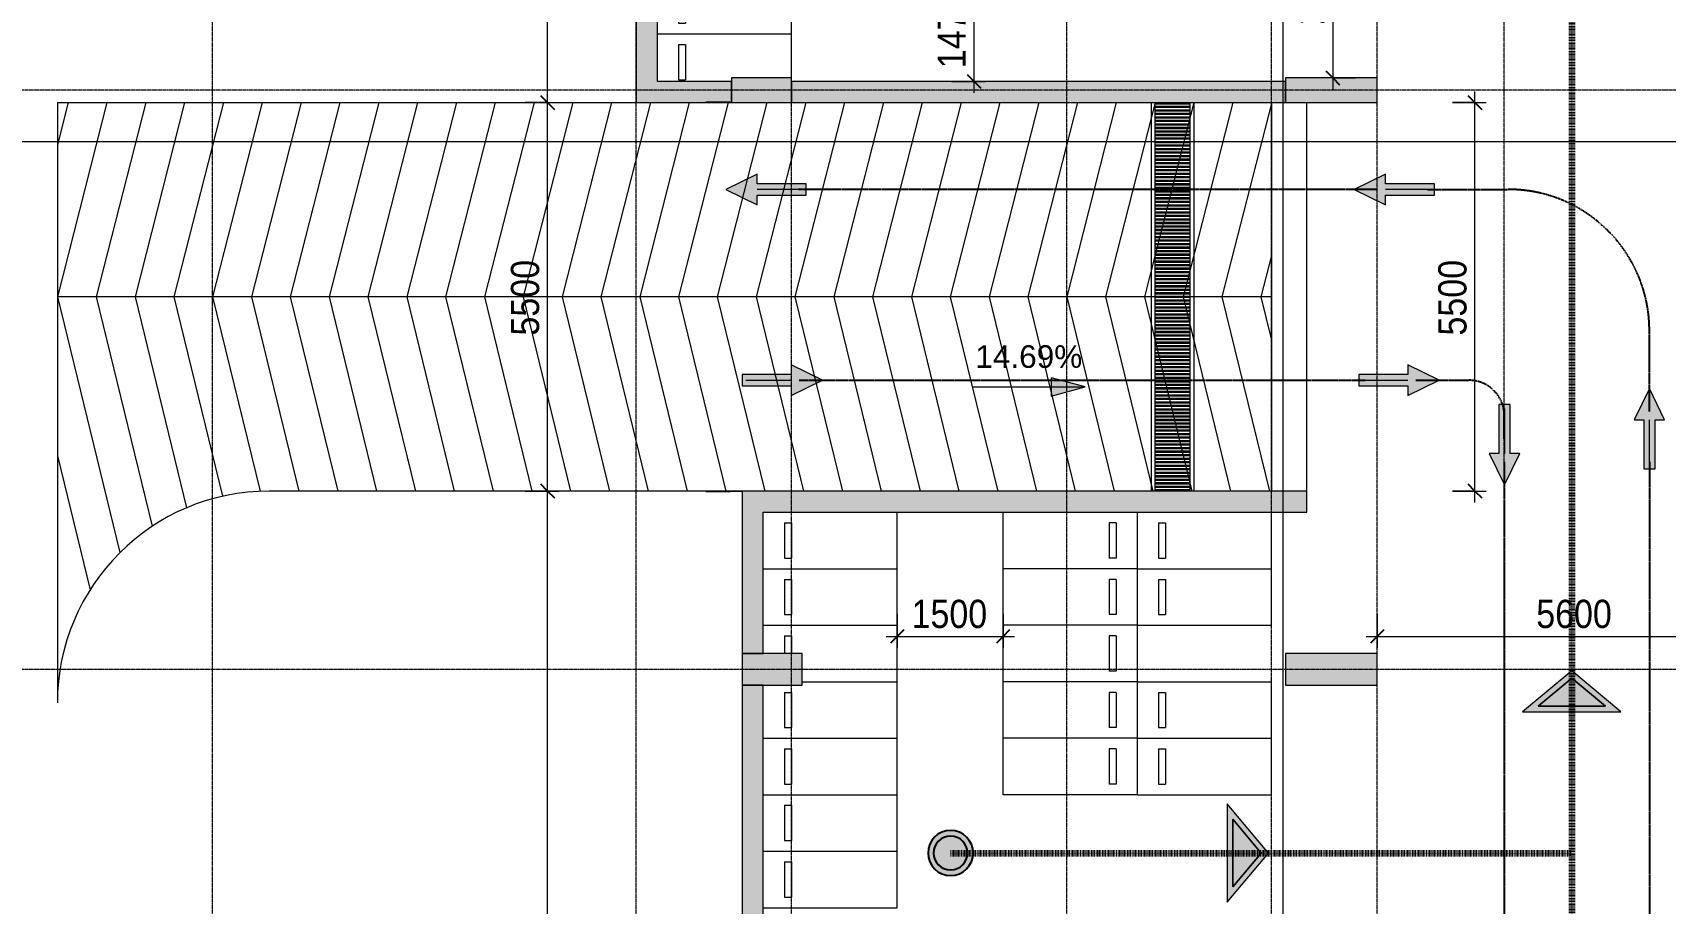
# Model space of a CAD drawing. Header units: millimetres. Extents: x 25998 to 252958, y -15958 to 83425.
# Drawn here: x 97403 to 120534, y 58424 to 70753 of the extents above; entities that cross this region are included whole.
import ezdxf

# ---------------------------------------------------------------- set-up
doc = ezdxf.new("R2010")
doc.units = ezdxf.units.MM
for name, pattern in [('1 NÉT CALL OUT', [6, 3, -3]), ('Dash 1_16_', [3.175, 1.5875, -1.5875]), ('Dash Dot 3_16_', [7.9375, 4.7625, -1.5875, 0, -1.5875]), ('Grid Line', [22.225, 12.7, -3.175, 3.175, -3.175])]:
    doc.linetypes.add(name, pattern=pattern)
for name, color, linetype, lineweight in [('0-1', 7, 'Continuous', 5), ('A-ANNO-DIMS', 211, 'Continuous', 9), ('A-ANNO-DIMS-160', 211, 'Continuous', 9), ('A-ANNO-NOTE', 131, 'Continuous', 9), ('A-ANNO-NOTE-1', 131, 'Continuous', 25), ('A-DETL-1', 90, 'Dash 1_16_', 25), ('A-DETL-2', 90, '1 NÉT CALL OUT', 100), ('A-DETL-THIN', 151, 'Continuous', 9), ('A-FLOR', 192, 'Continuous', 9), ('A-FLOR-1', 7, 'Continuous', 9), ('A-FLOR-2', 192, 'Continuous', 25), ('A-WALL-PATT-1', 7, 'Continuous', 9), ('C-PRKG', 70, 'Continuous', 9), ('G-ANNO-DIMS', 111, 'Continuous', 9), ('G-ANNO-SYMB-1', 111, 'Dash Dot 3_16_', 18), ('L-SITE-WALL-1', 250, 'Continuous', 18), ('L-SITE-WALL-2', 7, 'Continuous', 9), ('M-EQPM', 50, 'Continuous', 9), ('S-COLS-1', 52, 'Continuous', 5), ('S-COLS-2', 250, 'Continuous', 18), ('S-COLS-3', 7, 'Continuous', 9), ('S-GRID-1', 1, 'Grid Line', 9)]:
    doc.layers.add(name, color=color, linetype=linetype, lineweight=lineweight)
doc.styles.add('Arial_6', font='arial_0.ttf', dxfattribs={"height": 320})
doc.styles.add('UTM Avo', font='UTM Avo.ttf', dxfattribs={"width": 0.9, "height": 400})
doc.dimstyles.new('1_Dim_chi_tiet_2_5', dxfattribs={"dimscale": 304.8, "dimtxt": 399.720379, "dimasz": 0.629921, "dimexe": 0.524934, "dimexo": 0.0625, "dimgap": 0.052493, "dimtad": 1, "dimdec": 0, "dimrnd": 5, "dimzin": 0, "dimdsep": 46, "dimtxsty": 'UTM Avo', "dimblk1": 'OBLIQUE', "dimblk2": 'OBLIQUE', "dimsah": 1, "dimcen": 0.09, "dimdle": 0.524934, "dimazin": 0, "dimtfac": 1, "dimtdec": 4, "dimtix": 1, "dimtmove": 0, "dimatfit": 3, "dimfxl": 1.049869, "dimfxlon": 1, "dimtvp": 1, "dimtolj": 1, "dimtzin": 0, "dimarcsym": 2})

# ---------------------------------------------------------------- blocks, each defined once
blk = doc.blocks.new('NCV_TKTC_KET CAU_rvt-1-TKCS_MB TẦNG HẦM')
at = {"layer": 'A-WALL-PATT-1'}
for points in [[(106088, 70062), (106253, 70062), (106253, 73037), (105953, 73037), (105953, 70062)], [(105953, 69762), (107303, 69762), (107303, 70062), (105953, 70062), (105953, 69762)], [(113252, 69762), (115153, 69762), (115153, 70062), (108153, 70062), (108153, 69762), (112537, 69762)], [(107753, 61962), (107753, 64262), (107453, 64262), (107453, 61962), (107653, 61962)], [(112537, 63962), (115453, 63962), (115453, 64262), (107753, 64262), (107753, 63962)], [(107453, 53762), (107753, 53762), (107753, 61512), (107453, 61512), (107453, 55363)]]:
    blk.add_hatch(color=256, dxfattribs=at).paths.add_polyline_path(points)
at = {"layer": 'S-COLS-1'}
for points in [[(107303, 69762), (108153, 69762), (108153, 70112), (107303, 70112), (107303, 70062)], [(116453, 69762), (116453, 70112), (115153, 70112), (115153, 69762), (116053, 69762)], [(108303, 61512), (108303, 61962), (107453, 61962), (107453, 61512), (107753, 61512)], [(116453, 61512), (116453, 61962), (115153, 61962), (115153, 61512), (116253, 61512)]]:
    blk.add_hatch(color=256, dxfattribs=at).paths.add_polyline_path(points)
at = {"layer": 'A-FLOR-1'}
blk.add_line((105952, 78236), (105952, 69762), dxfattribs=at)
at = {"layer": 'L-SITE-WALL-1'}
for p, q in [((105953, 73037), (105953, 70062)), ((106253, 70062), (106253, 73037)), ((105953, 70062), (105953, 69762)), ((107303, 70062), (106253, 70062)), ((111553, 70062), (108153, 70062)), ((115153, 70062), (112153, 70062)), ((105953, 69762), (107303, 69762)), ((108153, 69762), (115153, 69762)), ((107753, 64262), (107453, 64262)), ((107453, 64262), (107453, 61962)), ((115453, 64262), (107753, 64262)), ((115453, 63962), (115453, 64262)), ((107753, 63962), (115453, 63962)), ((107753, 61962), (107753, 63962)), ((107453, 61512), (107453, 53762)), ((107753, 53762), (107753, 61512))]:
    blk.add_line(p, q, dxfattribs=at)
at = {"layer": 'L-SITE-WALL-2'}
for p, q in [((107303, 69762), (107303, 70062)), ((108153, 70062), (108153, 69762)), ((112153, 70062), (111553, 70062)), ((115153, 69762), (115153, 70062)), ((107453, 61962), (107753, 61962)), ((107753, 61512), (107453, 61512))]:
    blk.add_line(p, q, dxfattribs=at)
at = {"layer": 'S-COLS-2'}
for p, q in [((108153, 70112), (107303, 70112)), ((107303, 70112), (107303, 70062)), ((108153, 70062), (108153, 70112)), ((116453, 70112), (115153, 70112)), ((115153, 70112), (115153, 70062)), ((116453, 69762), (116453, 70112)), ((107303, 69762), (108153, 69762)), ((115153, 69762), (116453, 69762)), ((107453, 61962), (107453, 61512)), ((108303, 61962), (107753, 61962)), ((108303, 61512), (108303, 61962)), ((116453, 61962), (115153, 61962)), ((115153, 61962), (115153, 61512)), ((116453, 61512), (116453, 61962)), ((107753, 61512), (108303, 61512)), ((115153, 61512), (116453, 61512))]:
    blk.add_line(p, q, dxfattribs=at)
at = {"layer": 'S-COLS-3'}
for p, q in [((107303, 70062), (107303, 69762)), ((108153, 69762), (108153, 70062)), ((115153, 70062), (115153, 69762)), ((107753, 61962), (107453, 61962)), ((107453, 61512), (107753, 61512))]:
    blk.add_line(p, q, dxfattribs=at)
blk = doc.blocks.new('XE MAY2 - xe may 2-614215-TKCS_MB TẦNG HẦM')
at = {"layer": 'C-PRKG'}
for p, q in [((-1900, 0), (-1900, -800)), ((0, 0), (-1900, 0)), ((-300, -150), (-400, -150)), ((-400, -650), (-400, -150)), ((-300, -650), (-300, -150)), ((-300, -650), (-400, -650)), ((0, -800), (-1900, -800))]:
    blk.add_line(p, q, dxfattribs=at)
blk = doc.blocks.new('XE MAY2 - xe may 2-V49-TKCS_MB TẦNG HẦM')
at = {"layer": 'C-PRKG'}
for p, q in [((-1900, 0), (-1900, -800)), ((0, 0), (-1900, 0)), ((-300, -150), (-400, -150)), ((-400, -650), (-400, -150)), ((-300, -650), (-300, -150)), ((-300, -650), (-400, -650)), ((-550, -800), (-1900, -800))]:
    blk.add_line(p, q, dxfattribs=at)
blk = doc.blocks.new('XE MAY2 - xe may 2-V54-TKCS_MB TẦNG HẦM')
at = {"layer": 'C-PRKG'}
for p, q in [((-1900, 0), (-1900, -800)), ((0, 0), (-1900, 0)), ((-300, -150), (-400, -150)), ((-400, -650), (-400, -150)), ((-300, -650), (-300, -150)), ((-300, -650), (-400, -650))]:
    blk.add_line(p, q, dxfattribs=at)
blk = doc.blocks.new('XE MAY2 - xe may 2-V67-TKCS_MB TẦNG HẦM')
at = {"layer": 'C-PRKG'}
for p, q in [((-1900, -176), (-1900, -800)), ((-300, -150), (-400, -150)), ((-400, -650), (-400, -150)), ((-300, -650), (-300, -150)), ((-300, -650), (-400, -650)), ((0, -800), (-1900, -800))]:
    blk.add_line(p, q, dxfattribs=at)
blk = doc.blocks.new('XE MAY2 - xe may 2-V69-TKCS_MB TẦNG HẦM')
at = {"layer": 'C-PRKG'}
for p, q in [((0, -800), (0, 0)), ((-1900, 0), (-1900, -800)), ((0, 0), (-1900, 0)), ((-300, -150), (-400, -150)), ((-400, -650), (-400, -150)), ((-300, -650), (-300, -150)), ((-300, -650), (-400, -650))]:
    blk.add_line(p, q, dxfattribs=at)
blk = doc.blocks.new('XE MAY2 - xe may 2-V26-TKCS_MB TẦNG HẦM')
at = {"layer": 'C-PRKG'}
for p, q in [((0, -800), (0, 0)), ((-1900, 0), (-1900, -800)), ((0, 0), (-1900, 0)), ((-300, -150), (-400, -150)), ((-400, -650), (-400, -150)), ((-300, -650), (-300, -150)), ((-300, -650), (-400, -650)), ((0, -800), (-1900, -800))]:
    blk.add_line(p, q, dxfattribs=at)
blk = doc.blocks.new('XE MAY2 - xe may 2-V70-TKCS_MB TẦNG HẦM')
at = {"layer": 'C-PRKG'}
for p, q in [((-1900, 0), (-1900, 800)), ((0, 800), (0, 0)), ((-300, 650), (-400, 650)), ((-400, 650), (-400, 150)), ((-300, 650), (-300, 150)), ((0, 0), (-1900, 0)), ((-300, 150), (-400, 150))]:
    blk.add_line(p, q, dxfattribs=at)
blk = doc.blocks.new('XE MAY2 - xe may 2-V21-TKCS_MB TẦNG HẦM')
at = {"layer": 'C-PRKG'}
for p, q in [((0, 800), (-1900, 800)), ((-1900, 0), (-1900, 800)), ((0, 800), (0, 0)), ((-300, 650), (-400, 650)), ((-400, 650), (-400, 150)), ((-300, 650), (-300, 150)), ((0, 0), (-1900, 0)), ((-300, 150), (-400, 150))]:
    blk.add_line(p, q, dxfattribs=at)
blk = doc.blocks.new('XE MAY2 - xe may 2-V71-TKCS_MB TẦNG HẦM')
at = {"layer": 'C-PRKG'}
for p, q in [((-1900, 0), (-1900, -800)), ((-550, 0), (-1900, 0)), ((-400, -650), (-400, -400)), ((-300, -650), (-300, -400)), ((-300, -650), (-400, -650)), ((0, -800), (-1900, -800))]:
    blk.add_line(p, q, dxfattribs=at)
blk = doc.blocks.new('THOAT NUOC 600 - w600-3954655-TKCS_MB TẦNG HẦM')
at = {"layer": 'M-EQPM'}
for p, q in [((-2730, 250), (-2750, 250)), ((2750, 250), (-2750, 250)), ((-2730, 250), (-2730, -250)), ((-2700, -250), (-2700, 250)), ((-2680, 250), (-2700, 250)), ((-2680, 250), (-2680, -250)), ((-2650, -250), (-2650, 250)), ((-2630, 250), (-2650, 250)), ((-2630, 250), (-2630, -250)), ((-2601, -250), (-2601, 250)), ((-2581, 250), (-2601, 250)), ((-2581, 250), (-2581, -250)), ((-2551, -250), (-2551, 250)), ((-2531, 250), (-2551, 250)), ((-2531, 250), (-2531, -250)), ((-2501, -250), (-2501, 250)), ((-2481, 250), (-2501, 250)), ((-2481, 250), (-2481, -250)), ((-2451, -250), (-2451, 250)), ((-2431, 250), (-2451, 250)), ((-2431, 250), (-2431, -250)), ((-2401, -250), (-2401, 250)), ((-2381, 250), (-2401, 250)), ((-2381, 250), (-2381, -250)), ((-2351, -250), (-2351, 250)), ((-2331, 250), (-2351, 250)), ((-2331, 250), (-2331, -250)), ((-2302, -250), (-2302, 250)), ((-2282, 250), (-2302, 250)), ((-2282, 250), (-2282, -250)), ((-2252, -250), (-2252, 250)), ((-2232, 250), (-2252, 250)), ((-2232, 250), (-2232, -250)), ((-2202, -250), (-2202, 250)), ((-2182, 250), (-2202, 250)), ((-2182, 250), (-2182, -250)), ((-2152, -250), (-2152, 250)), ((-2132, 250), (-2152, 250)), ((-2132, 250), (-2132, -250)), ((-2102, -250), (-2102, 250)), ((-2082, 250), (-2102, 250)), ((-2082, 250), (-2082, -250)), ((-2053, -250), (-2053, 250)), ((-2033, 250), (-2053, 250)), ((-2033, 250), (-2033, -250)), ((-2003, -250), (-2003, 250)), ((-1983, 250), (-2003, 250)), ((-1983, 250), (-1983, -250)), ((-1953, -250), (-1953, 250)), ((-1933, 250), (-1953, 250)), ((-1933, 250), (-1933, -250)), ((-1903, -250), (-1903, 250)), ((-1883, 250), (-1903, 250)), ((-1883, 250), (-1883, -250)), ((-1853, -250), (-1853, 250)), ((-1833, 250), (-1853, 250)), ((-1833, 250), (-1833, -250)), ((-1803, -250), (-1803, 250)), ((-1783, 250), (-1803, 250)), ((-1783, 250), (-1783, -250)), ((-1754, -250), (-1754, 250)), ((-1734, 250), (-1754, 250)), ((-1734, 250), (-1734, -250)), ((-1704, -250), (-1704, 250)), ((-1684, 250), (-1704, 250)), ((-1684, 250), (-1684, -250)), ((-1654, -250), (-1654, 250)), ((-1634, 250), (-1654, 250)), ((-1634, 250), (-1634, -250)), ((-1604, -250), (-1604, 250)), ((-1584, 250), (-1604, 250)), ((-1584, 250), (-1584, -250)), ((-1554, -250), (-1554, 250)), ((-1534, 250), (-1554, 250)), ((-1534, 250), (-1534, -250)), ((-1505, -250), (-1505, 250)), ((-1485, 250), (-1505, 250)), ((-1485, 250), (-1485, -250)), ((-1455, -250), (-1455, 250)), ((-1435, 250), (-1455, 250)), ((-1435, 250), (-1435, -250)), ((-1405, -250), (-1405, 250)), ((-1385, 250), (-1405, 250)), ((-1385, 250), (-1385, -250)), ((-1355, -250), (-1355, 250)), ((-1335, 250), (-1355, 250)), ((-1335, 250), (-1335, -250)), ((-1305, -250), (-1305, 250)), ((-1285, 250), (-1305, 250)), ((-1285, 250), (-1285, -250)), ((-1255, -250), (-1255, 250)), ((-1235, 250), (-1255, 250)), ((-1235, 250), (-1235, -250)), ((-1206, -250), (-1206, 250)), ((-1186, 250), (-1206, 250)), ((-1186, 250), (-1186, -250)), ((-1156, -250), (-1156, 250)), ((-1136, 250), (-1156, 250)), ((-1136, 250), (-1136, -250)), ((-1106, -250), (-1106, 250)), ((-1086, 250), (-1106, 250)), ((-1086, 250), (-1086, -250)), ((-1056, -250), (-1056, 250)), ((-1036, 250), (-1056, 250)), ((-1036, 250), (-1036, -250)), ((-1006, -250), (-1006, 250)), ((-986, 250), (-1006, 250)), ((-986, 250), (-986, -250)), ((-957, -250), (-957, 250)), ((-937, 250), (-957, 250)), ((-937, 250), (-937, -250)), ((-907, -250), (-907, 250)), ((-887, 250), (-907, 250)), ((-887, 250), (-887, -250)), ((-857, -250), (-857, 250)), ((-837, 250), (-857, 250)), ((-837, 250), (-837, -250)), ((-807, -250), (-807, 250)), ((-787, 250), (-807, 250)), ((-787, 250), (-787, -250)), ((-757, -250), (-757, 250)), ((-737, 250), (-757, 250)), ((-737, 250), (-737, -250)), ((-707, -250), (-707, 250)), ((-687, 250), (-707, 250)), ((-687, 250), (-687, -250)), ((-658, -250), (-658, 250)), ((-638, 250), (-658, 250)), ((-638, 250), (-638, -250)), ((-608, -250), (-608, 250)), ((-588, 250), (-608, 250)), ((-588, 250), (-588, -250)), ((-558, -250), (-558, 250)), ((-538, 250), (-558, 250)), ((-538, 250), (-538, -250)), ((-508, -250), (-508, 250)), ((-488, 250), (-508, 250)), ((-488, 250), (-488, -250)), ((-458, -250), (-458, 250)), ((-438, 250), (-458, 250)), ((-438, 250), (-438, -250)), ((-409, -250), (-409, 250)), ((-389, 250), (-409, 250)), ((-389, 250), (-389, -250)), ((-359, -250), (-359, 250)), ((-339, 250), (-359, 250)), ((-339, 250), (-339, -250)), ((-309, -250), (-309, 250)), ((-289, 250), (-309, 250)), ((-289, 250), (-289, -250)), ((-259, -250), (-259, 250)), ((-239, 250), (-259, 250)), ((-239, 250), (-239, -250)), ((-209, -250), (-209, 250)), ((-189, 250), (-209, 250)), ((-189, 250), (-189, -250)), ((-159, -250), (-159, 250)), ((-139, 250), (-159, 250)), ((-139, 250), (-139, -250)), ((-110, -250), (-110, 250)), ((-90, 250), (-110, 250)), ((-90, 250), (-90, -250)), ((-60, -250), (-60, 250)), ((-40, 250), (-60, 250)), ((-40, 250), (-40, -250)), ((-10, -250), (-10, 250)), ((10, 250), (-10, 250)), ((10, 250), (10, -250)), ((40, -250), (40, 250)), ((60, 250), (40, 250)), ((60, 250), (60, -250)), ((90, -250), (90, 250)), ((110, 250), (90, 250)), ((110, 250), (110, -250)), ((139, -250), (139, 250)), ((159, 250), (139, 250)), ((159, 250), (159, -250)), ((189, -250), (189, 250)), ((209, 250), (189, 250)), ((209, 250), (209, -250)), ((239, -250), (239, 250)), ((259, 250), (239, 250)), ((259, 250), (259, -250)), ((289, -250), (289, 250)), ((309, 250), (289, 250)), ((309, 250), (309, -250)), ((339, -250), (339, 250)), ((359, 250), (339, 250)), ((359, 250), (359, -250)), ((389, -250), (389, 250)), ((409, 250), (389, 250)), ((409, 250), (409, -250)), ((438, -250), (438, 250)), ((458, 250), (438, 250)), ((458, 250), (458, -250)), ((488, -250), (488, 250)), ((508, 250), (488, 250)), ((508, 250), (508, -250)), ((538, -250), (538, 250)), ((558, 250), (538, 250)), ((558, 250), (558, -250)), ((588, -250), (588, 250)), ((608, 250), (588, 250)), ((608, 250), (608, -250)), ((638, -250), (638, 250)), ((658, 250), (638, 250)), ((658, 250), (658, -250)), ((687, -250), (687, 250)), ((707, 250), (687, 250)), ((707, 250), (707, -250)), ((737, -250), (737, 250)), ((757, 250), (737, 250)), ((757, 250), (757, -250)), ((787, -250), (787, 250)), ((807, 250), (787, 250)), ((807, 250), (807, -250)), ((837, -250), (837, 250)), ((857, 250), (837, 250)), ((857, 250), (857, -250)), ((887, -250), (887, 250)), ((907, 250), (887, 250)), ((907, 250), (907, -250)), ((937, -250), (937, 250)), ((957, 250), (937, 250)), ((957, 250), (957, -250)), ((986, -250), (986, 250)), ((1006, 250), (986, 250)), ((1006, 250), (1006, -250)), ((1036, -250), (1036, 250)), ((1056, 250), (1036, 250)), ((1056, 250), (1056, -250)), ((1086, -250), (1086, 250)), ((1106, 250), (1086, 250)), ((1106, 250), (1106, -250)), ((1136, -250), (1136, 250)), ((1156, 250), (1136, 250)), ((1156, 250), (1156, -250)), ((1186, -250), (1186, 250)), ((1206, 250), (1186, 250)), ((1206, 250), (1206, -250)), ((1235, -250), (1235, 250)), ((1255, 250), (1235, 250)), ((1255, 250), (1255, -250)), ((1285, -250), (1285, 250)), ((1305, 250), (1285, 250)), ((1305, 250), (1305, -250)), ((1335, -250), (1335, 250)), ((1355, 250), (1335, 250)), ((1355, 250), (1355, -250)), ((1385, -250), (1385, 250)), ((1405, 250), (1385, 250)), ((1405, 250), (1405, -250)), ((1435, -250), (1435, 250)), ((1455, 250), (1435, 250)), ((1455, 250), (1455, -250)), ((1485, -250), (1485, 250)), ((1505, 250), (1485, 250)), ((1505, 250), (1505, -250)), ((1534, -250), (1534, 250)), ((1554, 250), (1534, 250)), ((1554, 250), (1554, -250)), ((1584, -250), (1584, 250)), ((1604, 250), (1584, 250)), ((1604, 250), (1604, -250)), ((1634, -250), (1634, 250)), ((1654, 250), (1634, 250)), ((1654, 250), (1654, -250)), ((1684, -250), (1684, 250)), ((1704, 250), (1684, 250)), ((1704, 250), (1704, -250)), ((1734, -250), (1734, 250)), ((1754, 250), (1734, 250)), ((1754, 250), (1754, -250)), ((1783, -250), (1783, 250)), ((1803, 250), (1783, 250)), ((1803, 250), (1803, -250)), ((1833, -250), (1833, 250)), ((1853, 250), (1833, 250)), ((1853, 250), (1853, -250)), ((1883, -250), (1883, 250)), ((1903, 250), (1883, 250)), ((1903, 250), (1903, -250)), ((1933, -250), (1933, 250)), ((1953, 250), (1933, 250)), ((1953, 250), (1953, -250)), ((1983, -250), (1983, 250)), ((2003, 250), (1983, 250)), ((2003, 250), (2003, -250)), ((2033, -250), (2033, 250)), ((2053, 250), (2033, 250)), ((2053, 250), (2053, -250)), ((2082, -250), (2082, 250)), ((2102, 250), (2082, 250)), ((2102, 250), (2102, -250)), ((2132, -250), (2132, 250)), ((2152, 250), (2132, 250)), ((2152, 250), (2152, -250)), ((2182, -250), (2182, 250)), ((2202, 250), (2182, 250)), ((2202, 250), (2202, -250)), ((2232, -250), (2232, 250)), ((2252, 250), (2232, 250)), ((2252, 250), (2252, -250)), ((2282, -250), (2282, 250)), ((2302, 250), (2282, 250)), ((2302, 250), (2302, -250)), ((2331, -250), (2331, 250)), ((2351, 250), (2331, 250)), ((2351, 250), (2351, -250)), ((2381, -250), (2381, 250)), ((2401, 250), (2381, 250)), ((2401, 250), (2401, -250)), ((2431, -250), (2431, 250)), ((2451, 250), (2431, 250)), ((2451, 250), (2451, -250)), ((2481, -250), (2481, 250)), ((2501, 250), (2481, 250)), ((2501, 250), (2501, -250)), ((2531, -250), (2531, 250)), ((2551, 250), (2531, 250)), ((2551, 250), (2551, -250)), ((2581, -250), (2581, 250)), ((2601, 250), (2581, 250)), ((2601, 250), (2601, -250)), ((2630, -250), (2630, 250)), ((2650, 250), (2630, 250)), ((2650, 250), (2650, -250)), ((2680, -250), (2680, 250)), ((2700, 250), (2680, 250)), ((2700, 250), (2700, -250)), ((2730, -250), (2730, 250)), ((2750, 250), (2730, 250)), ((-2750, -250), (-2730, -250)), ((-2750, -250), (2750, -250)), ((2750, -300), (-2750, -300)), ((-2700, -250), (-2680, -250)), ((-2650, -250), (-2630, -250)), ((-2601, -250), (-2581, -250)), ((-2551, -250), (-2531, -250)), ((-2501, -250), (-2481, -250)), ((-2451, -250), (-2431, -250)), ((-2401, -250), (-2381, -250)), ((-2351, -250), (-2331, -250)), ((-2302, -250), (-2282, -250)), ((-2252, -250), (-2232, -250)), ((-2202, -250), (-2182, -250)), ((-2152, -250), (-2132, -250)), ((-2102, -250), (-2082, -250)), ((-2053, -250), (-2033, -250)), ((-2003, -250), (-1983, -250)), ((-1953, -250), (-1933, -250)), ((-1903, -250), (-1883, -250)), ((-1853, -250), (-1833, -250)), ((-1803, -250), (-1783, -250)), ((-1754, -250), (-1734, -250)), ((-1704, -250), (-1684, -250)), ((-1654, -250), (-1634, -250)), ((-1604, -250), (-1584, -250)), ((-1554, -250), (-1534, -250)), ((-1505, -250), (-1485, -250)), ((-1455, -250), (-1435, -250)), ((-1405, -250), (-1385, -250)), ((-1355, -250), (-1335, -250)), ((-1305, -250), (-1285, -250)), ((-1255, -250), (-1235, -250)), ((-1206, -250), (-1186, -250)), ((-1156, -250), (-1136, -250)), ((-1106, -250), (-1086, -250)), ((-1056, -250), (-1036, -250)), ((-1006, -250), (-986, -250)), ((-957, -250), (-937, -250)), ((-907, -250), (-887, -250)), ((-857, -250), (-837, -250)), ((-807, -250), (-787, -250)), ((-757, -250), (-737, -250)), ((-707, -250), (-687, -250)), ((-658, -250), (-638, -250)), ((-608, -250), (-588, -250)), ((-558, -250), (-538, -250)), ((-508, -250), (-488, -250)), ((-458, -250), (-438, -250)), ((-409, -250), (-389, -250)), ((-359, -250), (-339, -250)), ((-309, -250), (-289, -250)), ((-259, -250), (-239, -250)), ((-209, -250), (-189, -250)), ((-159, -250), (-139, -250)), ((-110, -250), (-90, -250)), ((-60, -250), (-40, -250)), ((-10, -250), (10, -250)), ((40, -250), (60, -250)), ((90, -250), (110, -250)), ((139, -250), (159, -250)), ((189, -250), (209, -250)), ((239, -250), (259, -250)), ((289, -250), (309, -250)), ((339, -250), (359, -250)), ((389, -250), (409, -250)), ((438, -250), (458, -250)), ((488, -250), (508, -250)), ((538, -250), (558, -250)), ((588, -250), (608, -250)), ((638, -250), (658, -250)), ((687, -250), (707, -250)), ((737, -250), (757, -250)), ((787, -250), (807, -250)), ((837, -250), (857, -250)), ((887, -250), (907, -250)), ((937, -250), (957, -250)), ((986, -250), (1006, -250)), ((1036, -250), (1056, -250)), ((1086, -250), (1106, -250)), ((1136, -250), (1156, -250)), ((1186, -250), (1206, -250)), ((1235, -250), (1255, -250)), ((1285, -250), (1305, -250)), ((1335, -250), (1355, -250)), ((1385, -250), (1405, -250)), ((1435, -250), (1455, -250)), ((1485, -250), (1505, -250)), ((1534, -250), (1554, -250)), ((1584, -250), (1604, -250)), ((1634, -250), (1654, -250)), ((1684, -250), (1704, -250)), ((1734, -250), (1754, -250)), ((1783, -250), (1803, -250)), ((1833, -250), (1853, -250)), ((1883, -250), (1903, -250)), ((1933, -250), (1953, -250)), ((1983, -250), (2003, -250)), ((2033, -250), (2053, -250)), ((2082, -250), (2102, -250)), ((2132, -250), (2152, -250)), ((2182, -250), (2202, -250)), ((2232, -250), (2252, -250)), ((2282, -250), (2302, -250)), ((2331, -250), (2351, -250)), ((2381, -250), (2401, -250)), ((2431, -250), (2451, -250)), ((2481, -250), (2501, -250)), ((2531, -250), (2551, -250)), ((2581, -250), (2601, -250)), ((2630, -250), (2650, -250)), ((2680, -250), (2700, -250)), ((2730, -250), (2750, -250))]:
    blk.add_line(p, q, dxfattribs=at)
blk = doc.blocks.new('MUI TEN - Moc lat gach-622134-TKCS_MB TẦNG HẦM')
at = {"layer": 'A-ANNO-NOTE'}
blk.add_hatch(color=256, dxfattribs=at).paths.add_polyline_path([(-0.51, 2.7), (-1.37, 2.7), (-0.01, 5.48), (1.34, 2.7), (0.49, 2.7), (0.49, -1.63), (-0.51, -1.63)])
for p, q in [((-0.01, 5.48), (-1.37, 2.7)), ((1.34, 2.7), (-0.01, 5.48)), ((-1.37, 2.7), (-0.51, 2.7)), ((-0.51, 2.7), (-0.51, -1.63)), ((-0.01, -1.3), (-0.01, 2.7)), ((0.49, -1.63), (0.49, 2.7)), ((0.49, 2.7), (1.34, 2.7)), ((-0.51, -1.63), (0.49, -1.63))]:
    blk.add_line(p, q, dxfattribs=at)
blk = doc.blocks.new('DIMBLOCK14-TKCS_MB TẦNG HẦM')
at = {"layer": 'A-ANNO-DIMS-160'}
for p, q in [((116453, 62524), (116453, 62044)), ((116453, 62204), (116453, 62524)), ((122053, 62524), (122053, 62044)), ((122053, 62204), (122053, 62524)), ((116293, 62204), (122213, 62204))]:
    blk.add_line(p, q, dxfattribs=at)
at = {"layer": 'A-ANNO-DIMS-160', "lineweight": 25}
for p, q in [((116453, 62204), (116549, 62300)), ((122053, 62204), (122149, 62300)), ((116453, 62204), (116357, 62108)), ((122053, 62204), (121957, 62108))]:
    blk.add_line(p, q, dxfattribs=at)
at = {"layer": 'A-ANNO-DIMS-160', "color": 0, "insert": (118705, 62723), "char_height": 400, "width": 1314.64, "attachment_point": 1, "line_spacing_factor": 1.110334, "style": 'UTM Avo'}
blk.add_mtext('5600', dxfattribs=at)
blk = doc.blocks.new('_Oblique')
at = {"color": 0, "linetype": 'ByBlock', "lineweight": -2}
blk.add_line((-0.5, -0.5), (0.5, 0.5), dxfattribs=at)
blk = doc.blocks.new('DIMBLOCK15-TKCS_MB TẦNG HẦM')
at = {"layer": 'A-ANNO-DIMS-160', "lineweight": 25}
for p, q in [((117837, 69762), (117741, 69858)), ((117837, 69762), (117933, 69666)), ((117837, 64262), (117741, 64358)), ((117837, 64262), (117933, 64166))]:
    blk.add_line(p, q, dxfattribs=at)
at = {"layer": 'A-ANNO-DIMS-160'}
for p, q in [((117837, 64102), (117837, 69922)), ((117517, 69762), (117997, 69762)), ((117837, 69762), (117517, 69762)), ((117517, 64262), (117997, 64262)), ((117837, 64262), (117517, 64262))]:
    blk.add_line(p, q, dxfattribs=at)
at = {"layer": 'A-ANNO-DIMS-160', "color": 0, "insert": (117317, 66464), "char_height": 400, "width": 1314.64, "attachment_point": 1, "rotation": 90, "line_spacing_factor": 1.110334, "style": 'UTM Avo'}
blk.add_mtext('5500', dxfattribs=at)
blk = doc.blocks.new('DIMBLOCK82-TKCS_MB TẦNG HẦM')
at = {"layer": 'A-ANNO-DIMS-160', "lineweight": 25}
for p, q in [((104698, 64262), (104602, 64358)), ((104698, 64262), (104794, 64166)), ((104698, 44537), (104602, 44633)), ((104698, 44537), (104794, 44441))]:
    blk.add_line(p, q, dxfattribs=at)
at = {"layer": 'A-ANNO-DIMS-160'}
for p, q in [((104378, 64262), (104858, 64262)), ((104698, 64262), (104378, 64262)), ((104698, 44377), (104698, 64262)), ((104378, 44537), (104858, 44537)), ((104698, 44537), (104378, 44537))]:
    blk.add_line(p, q, dxfattribs=at)
at = {"layer": 'A-ANNO-DIMS-160', "color": 0, "insert": (104178, 53715), "char_height": 400, "width": 1643.29, "attachment_point": 1, "rotation": 90, "line_spacing_factor": 1.110334, "style": 'UTM Avo'}
blk.add_mtext('19725', dxfattribs=at)
blk = doc.blocks.new('DIMBLOCK83-TKCS_MB TẦNG HẦM')
at = {"layer": 'A-ANNO-DIMS-160', "lineweight": 25}
for p, q in [((104698, 69762), (104602, 69858)), ((104698, 69762), (104794, 69666)), ((104698, 64262), (104602, 64358)), ((104698, 64262), (104794, 64166))]:
    blk.add_line(p, q, dxfattribs=at)
at = {"layer": 'A-ANNO-DIMS-160'}
for p, q in [((104378, 69762), (104858, 69762)), ((104698, 69762), (104378, 69762)), ((104698, 64262), (104698, 69762)), ((104378, 64262), (104858, 64262)), ((104698, 64262), (104378, 64262))]:
    blk.add_line(p, q, dxfattribs=at)
at = {"layer": 'A-ANNO-DIMS-160', "color": 0, "insert": (104178, 66464), "char_height": 400, "width": 1314.64, "attachment_point": 1, "rotation": 90, "line_spacing_factor": 1.110334, "style": 'UTM Avo'}
blk.add_mtext('5500', dxfattribs=at)
blk = doc.blocks.new('DIMBLOCK84-TKCS_MB TẦNG HẦM')
at = {"layer": 'A-ANNO-DIMS-160'}
for p, q in [((104378, 78237), (104858, 78237)), ((104698, 78237), (104378, 78237)), ((104698, 69762), (104698, 78397)), ((104378, 69762), (104858, 69762)), ((104698, 69762), (104378, 69762))]:
    blk.add_line(p, q, dxfattribs=at)
at = {"layer": 'A-ANNO-DIMS-160', "lineweight": 25}
for p, q in [((104698, 78237), (104602, 78333)), ((104698, 78237), (104794, 78141)), ((104698, 69762), (104602, 69858)), ((104698, 69762), (104794, 69666))]:
    blk.add_line(p, q, dxfattribs=at)
at = {"layer": 'A-ANNO-DIMS-160', "color": 0, "insert": (104178, 73452), "char_height": 400, "width": 1314.64, "attachment_point": 1, "rotation": 90, "line_spacing_factor": 1.110334, "style": 'UTM Avo'}
blk.add_mtext('8475', dxfattribs=at)
blk = doc.blocks.new('DIMBLOCK85-TKCS_MB TẦNG HẦM')
at = {"layer": 'A-ANNO-DIMS-160'}
for p, q in [((115823, 72877), (115823, 69952)), ((116143, 72717), (115663, 72717)), ((115823, 72717), (116143, 72717)), ((116143, 70112), (115663, 70112)), ((115823, 70112), (116143, 70112))]:
    blk.add_line(p, q, dxfattribs=at)
at = {"layer": 'A-ANNO-DIMS-160', "lineweight": 25}
for p, q in [((115823, 72717), (115727, 72813)), ((115823, 72717), (115919, 72621)), ((115823, 70112), (115727, 70208)), ((115823, 70112), (115919, 70016))]:
    blk.add_line(p, q, dxfattribs=at)
at = {"layer": 'A-ANNO-DIMS-160', "color": 0, "insert": (115303, 70867), "char_height": 400, "width": 1314.64, "attachment_point": 1, "rotation": 90, "line_spacing_factor": 1.110334, "style": 'UTM Avo'}
blk.add_mtext('2605', dxfattribs=at)
blk = doc.blocks.new('HDNDCT_MŨI TÊN THOÁT HIỂM - HDNDCT_MŨI TÊN THOÁT HIỂM-2437747-TKCS_MB TẦNG HẦM')
at = {"layer": 'A-ANNO-NOTE'}
h = blk.add_hatch(color=256, dxfattribs=at)
h.paths.add_polyline_path([(-3.15, 0), (0.5, 4.35), (0.5, -4.35)])
h.paths.add_polyline_path([(-2.5, 0), (0, -2.98), (0, 2.98)])
blk.add_hatch(color=256, dxfattribs=at).paths.add_polyline_path([(0, -2.98), (-2.5, 0), (0, 2.98)])
for p, q in [((0.5, 4.35), (-3.15, 0)), ((0.5, -4.35), (0.5, 4.35)), ((-2.5, 0), (0, 2.98)), ((0, 2.98), (-2.5, 0)), ((0, 2.98), (0, -2.98)), ((0, -2.98), (0, 2.98)), ((-3.15, 0), (0.5, -4.35)), ((0, -2.98), (-2.5, 0)), ((-2.5, 0), (0, -2.98))]:
    blk.add_line(p, q, dxfattribs=at)
blk = doc.blocks.new('HDNDCT_DIEM THOAT HIEM XA NHAT - HDNDCT_DIEM THOAT HIEM XA NHAT-2431632-TKCS_MB TẦNG HẦM')
at = {"layer": 'A-ANNO-NOTE'}
h = blk.add_hatch(color=256, dxfattribs=at)
edge = h.paths.add_edge_path()
edge.add_arc((0, 0), 2, 0, 180)
edge.add_arc((0, 0), 2, 180, 360)
edge = h.paths.add_edge_path()
edge.add_arc((0, 0), 1.5, 180, 360)
edge.add_arc((0, 0), 1.5, 360, 540)
h = blk.add_hatch(color=256, dxfattribs=at)
edge = h.paths.add_edge_path()
edge.add_arc((0, 0), 1.5, 0, 180)
edge.add_arc((0, 0), 1.5, 180, 360)
at = {"layer": 'A-ANNO-NOTE-1'}
for radius, start, end in [(2, 0, 180), (1.5, 0, 180), (1.5, 0, 180), (1.5, 180, 360), (2, 180, 360), (1.5, 180, 360)]:
    blk.add_arc((0, 0), radius, start, end, dxfattribs=at)
blk = doc.blocks.new('DIMBLOCK135-TKCS_MB TẦNG HẦM')
at = {"layer": 'A-ANNO-DIMS-160'}
for p, q in [((110422, 71536), (110902, 71536)), ((110742, 71536), (110422, 71536)), ((110742, 69902), (110742, 71696)), ((110422, 70062), (110902, 70062)), ((110742, 70062), (110422, 70062))]:
    blk.add_line(p, q, dxfattribs=at)
at = {"layer": 'A-ANNO-DIMS-160', "lineweight": 25}
for p, q in [((110742, 71536), (110646, 71632)), ((110742, 71536), (110838, 71440)), ((110742, 70062), (110646, 70158)), ((110742, 70062), (110838, 69966))]:
    blk.add_line(p, q, dxfattribs=at)
at = {"layer": 'A-ANNO-DIMS-160', "color": 0, "insert": (110223, 70251), "char_height": 400, "width": 1314.64, "attachment_point": 1, "rotation": 90, "line_spacing_factor": 1.110334, "style": 'UTM Avo'}
blk.add_mtext('1475', dxfattribs=at)
blk = doc.blocks.new('DIMBLOCK144-TKCS_MB TẦNG HẦM')
at = {"layer": 'A-ANNO-DIMS-160'}
for p, q in [((109653, 62524), (109653, 62044)), ((109653, 62204), (109653, 62524)), ((111153, 62524), (111153, 62044)), ((111153, 62204), (111153, 62524)), ((109493, 62204), (111313, 62204))]:
    blk.add_line(p, q, dxfattribs=at)
at = {"layer": 'A-ANNO-DIMS-160', "lineweight": 25}
for p, q in [((109653, 62204), (109749, 62300)), ((111153, 62204), (111249, 62300)), ((109653, 62204), (109557, 62108)), ((111153, 62204), (111057, 62108))]:
    blk.add_line(p, q, dxfattribs=at)
at = {"layer": 'A-ANNO-DIMS-160', "color": 0, "insert": (109855, 62723), "char_height": 400, "width": 1314.64, "attachment_point": 1, "line_spacing_factor": 1.110334, "style": 'UTM Avo'}
blk.add_mtext('1500', dxfattribs=at)

msp = doc.modelspace()

# ---------------------------------------------------------------- hatches: boundary and pattern name
at = {"layer": 'G-ANNO-DIMS'}
msp.add_hatch(color=256, dxfattribs=at).paths.add_polyline_path([(112313.2, 65736.3), (111833.2, 65864.9), (111833.2, 65607.7)])

# ---------------------------------------------------------------- linework, layer by layer
at = {"layer": 'A-DETL-1'}
for p, q in [((116452.6, 68532.3), (108252.6, 68532.3)), ((117163.4, 68533.4), (118308, 68533.4)), ((120308, 65387.7), (120308, 66533.4)), ((108263.5, 65832.3), (116283.5, 65832.3)), ((117000.6, 65831.1), (117752.6, 65831.1)), ((118252.6, 64987.7), (118252.6, 65331.1)), ((118252.6, 64676.8), (118252.6, 55387.7)), ((120309.1, 64676.8), (120309.1, 55385.4))]:
    msp.add_line(p, q, dxfattribs=at)
for centre, radius in [((118308, 66533.4), 2000), ((117752.6, 65331.1), 500)]:
    msp.add_arc(centre, radius, 0, 90, dxfattribs=at)
at = {"layer": 'A-DETL-2'}
for p, q in [((119207.6, 72716.9), (119207.6, 54661.9)), ((110407.6, 59136.9), (119207.6, 59136.9))]:
    msp.add_line(p, q, dxfattribs=at)
at = {"layer": 'A-DETL-THIN'}
for p, q in [((97752.6, 69761.9), (97752.6, 61261.9)), ((97752.6, 69761.9), (114952.6, 69761.9)), ((98455.5, 69761.9), (97752.6, 67011.9)), ((97905.5, 69761.9), (97752.6, 69163.7)), ((99005.5, 69761.9), (98302.6, 67011.9)), ((99555.5, 69761.9), (98852.6, 67011.9)), ((100105.5, 69761.9), (99402.6, 67011.9)), ((100655.9, 69763.5), (99952.6, 67011.9)), ((101205.5, 69761.9), (100502.6, 67011.9)), ((101755.5, 69761.9), (101052.6, 67011.9)), ((102305.5, 69761.9), (101602.6, 67011.9)), ((102855.5, 69761.9), (102152.6, 67011.9)), ((103405.5, 69761.9), (102702.6, 67011.9)), ((103955.5, 69761.9), (103252.6, 67011.9)), ((104505.5, 69761.9), (103802.6, 67011.9)), ((105055.5, 69761.9), (104352.6, 67011.9)), ((105605.5, 69761.9), (104902.6, 67011.9)), ((106155.5, 69761.9), (105452.6, 67011.9)), ((106705.5, 69761.9), (106002.6, 67011.9)), ((107255.5, 69761.9), (106552.6, 67011.9)), ((107805.5, 69761.9), (107102.6, 67011.9)), ((108355.5, 69761.9), (107652.6, 67011.9)), ((108905.5, 69761.9), (108202.6, 67011.9)), ((109455.5, 69761.9), (108752.6, 67011.9)), ((110005.5, 69761.9), (109302.6, 67011.9)), ((110555.5, 69761.9), (109852.6, 67011.9)), ((111105.5, 69761.9), (110402.6, 67011.9)), ((111655.5, 69761.9), (110952.6, 67011.9)), ((112205.5, 69761.9), (111502.6, 67011.9)), ((112755.5, 69761.9), (112052.6, 67011.9)), ((113305.5, 69761.9), (112602.6, 67011.9)), ((113855.5, 69761.9), (113152.6, 67011.9)), ((114405.5, 69761.9), (113702.6, 67011.9)), ((114952.6, 69750.5), (114252.6, 67011.9)), ((114952.6, 69761.9), (114952.6, 64261.9)), ((114952.6, 67598.8), (114802.6, 67011.9)), ((114952.6, 67011.9), (97752.6, 67011.9)), ((97752.6, 67011.9), (98637.8, 63389.8)), ((98302.6, 67011.9), (99096.5, 63763.4)), ((98852.6, 67011.9), (99582.7, 64024.4)), ((99402.6, 67011.9), (100092.6, 64188.4)), ((99952.6, 67011.9), (100625.3, 64259.2)), ((100502.6, 67011.9), (101174.6, 64261.9)), ((101052.6, 67011.9), (101724.6, 64261.9)), ((101602.6, 67011.9), (102274.6, 64261.9)), ((102152.6, 67011.9), (102824.6, 64261.9)), ((102702.6, 67011.9), (103374.6, 64261.9)), ((103252.6, 67011.9), (103924.6, 64261.9)), ((103802.6, 67011.9), (104474.6, 64261.9)), ((104352.6, 67011.9), (105024.6, 64261.9)), ((104902.6, 67011.9), (105574.6, 64261.9)), ((105452.6, 67011.9), (106124.6, 64261.9)), ((106002.6, 67011.9), (106674.6, 64261.9)), ((106552.6, 67011.9), (107224.6, 64261.9)), ((107102.6, 67011.9), (107774.6, 64261.9)), ((107652.6, 67011.9), (108324.6, 64261.9)), ((108202.6, 67011.9), (108874.6, 64261.9)), ((108752.6, 67011.9), (109424.6, 64261.9)), ((109302.6, 67011.9), (109974.6, 64261.9)), ((109852.6, 67011.9), (110524.6, 64261.9)), ((110402.6, 67011.9), (111074.6, 64261.9)), ((110952.6, 67011.9), (111624.6, 64261.9)), ((111502.6, 67011.9), (112174.6, 64261.9)), ((112052.6, 67011.9), (112724.6, 64261.9)), ((112602.6, 67011.9), (113274.6, 64261.9)), ((113152.6, 67011.9), (113824.6, 64261.9)), ((113702.6, 67011.9), (114374.6, 64261.9)), ((114252.6, 67011.9), (114924.6, 64261.9)), ((114802.6, 67011.9), (114952.6, 66398.2)), ((97752.6, 64761.4), (98216.2, 62864.1)), ((114952.6, 64261.9), (100752.6, 64261.9))]:
    msp.add_line(p, q, dxfattribs=at)
msp.add_arc((100752.6, 61261.9), 3000, 90, 180, dxfattribs=at)
at = {"layer": 'A-FLOR'}
for p, q in [((113252, 64261.9), (113252, 69761.9)), ((115452.6, 64261.9), (115452.6, 69761.9)), ((107283.3, 64261.9), (107452.6, 64261.9))]:
    msp.add_line(p, q, dxfattribs=at)
at = {"layer": 'A-FLOR-2'}
for p, q in [((107283.3, 69761.9), (106939.3, 69761.9)), ((106939.3, 64261.9), (107283.3, 64261.9))]:
    msp.add_line(p, q, dxfattribs=at)
at = {"layer": 'G-ANNO-DIMS'}
for p, q in [((110713.2, 65736.3), (112313.2, 65736.3)), ((112313.2, 65736.3), (111833.2, 65864.9)), ((111833.2, 65864.9), (111833.2, 65607.7)), ((111833.2, 65607.7), (112313.2, 65736.3))]:
    msp.add_line(p, q, dxfattribs=at)
at = {"layer": 'G-ANNO-SYMB-1'}
for p, q in [((115112.6, 83043.8), (115112.6, 10257.4)), ((26379.4, 69211.5), (134566.1, 69211.5))]:
    msp.add_line(p, q, dxfattribs=at)
at = {"layer": 'S-GRID-1'}
for p, q in [((99952.6, 16318.9), (99952.6, 77184.9)), ((105952.6, 16318.9), (105952.6, 77184.9)), ((108152.6, 16318.9), (108152.6, 77184.9)), ((112052.6, 16318.9), (112052.6, 77184.9)), ((114952.6, 16318.9), (114952.6, 77184.9)), ((116452.6, 16318.9), (116452.6, 77184.9)), ((118252.6, 16318.9), (118252.6, 77184.9)), ((128880.9, 69936.9), (31838.8, 69936.9)), ((128880.9, 61736.9), (31838.8, 61736.9))]:
    msp.add_line(p, q, dxfattribs=at)

# ---------------------------------------------------------------- block references
at = {"layer": '0-1'}
msp.add_blockref('NCV_TKTC_KET CAU_rvt-1-TKCS_MB TẦNG HẦM', (0, 0), dxfattribs=at)
at = {"layer": 'A-ANNO-NOTE', "xscale": 160, "yscale": 160, "zscale": 160}
for name, p, rotation in [('MUI TEN - Moc lat gach-622134-TKCS_MB TẦNG HẦM', (108100.6, 68533.4), 89.99999999999993), ('MUI TEN - Moc lat gach-622134-TKCS_MB TẦNG HẦM', (117000.6, 68533.4), 89.99999999999993), ('MUI TEN - Moc lat gach-622134-TKCS_MB TẦNG HẦM', (107715.5, 65831.1), 269.9999999999998), ('MUI TEN - Moc lat gach-622134-TKCS_MB TẦNG HẦM', (116452.6, 65831.1), 269.9999999999998), ('MUI TEN - Moc lat gach-622134-TKCS_MB TẦNG HẦM', (118252.6, 65224.8), 180), ('HDNDCT_MŨI TÊN THOÁT HIỂM - HDNDCT_MŨI TÊN THOÁT HIỂM-2437747-TKCS_MB TẦNG HẦM', (119207.6, 61214.1), 270.0000000000005), ('HDNDCT_MŨI TÊN THOÁT HIỂM - HDNDCT_MŨI TÊN THOÁT HIỂM-2437747-TKCS_MB TẦNG HẦM', (114407.6, 59136.9), 180), ('HDNDCT_DIEM THOAT HIEM XA NHAT - HDNDCT_DIEM THOAT HIEM XA NHAT-2431632-TKCS_MB TẦNG HẦM', (110407.6, 59136.9), 180)]:
    msp.add_blockref(name, p, dxfattribs=dict(at, rotation=rotation))
msp.add_blockref('MUI TEN - Moc lat gach-622134-TKCS_MB TẦNG HẦM', (120309.1, 64839.7), dxfattribs=at)
at = {"layer": 'C-PRKG', "rotation": 180}
for name, p in [('XE MAY2 - xe may 2-614215-TKCS_MB TẦNG HẦM', (106252.6, 70735.7)), ('XE MAY2 - xe may 2-V67-TKCS_MB TẦNG HẦM', (106252.6, 69935.7)), ('XE MAY2 - xe may 2-V54-TKCS_MB TẦNG HẦM', (107752.6, 63161.9)), ('XE MAY2 - xe may 2-V69-TKCS_MB TẦNG HẦM', (113052.6, 63161.9)), ('XE MAY2 - xe may 2-614215-TKCS_MB TẦNG HẦM', (107752.6, 62361.9)), ('XE MAY2 - xe may 2-V26-TKCS_MB TẦNG HẦM', (113052.6, 62361.9)), ('XE MAY2 - xe may 2-V71-TKCS_MB TẦNG HẦM', (107752.6, 61561.9)), ('XE MAY2 - xe may 2-V49-TKCS_MB TẦNG HẦM', (107752.6, 60761.9)), ('XE MAY2 - xe may 2-V26-TKCS_MB TẦNG HẦM', (113052.6, 60761.9)), ('XE MAY2 - xe may 2-614215-TKCS_MB TẦNG HẦM', (107752.6, 59961.9)), ('XE MAY2 - xe may 2-V26-TKCS_MB TẦNG HẦM', (113052.6, 59961.9)), ('XE MAY2 - xe may 2-614215-TKCS_MB TẦNG HẦM', (107752.6, 59161.9)), ('XE MAY2 - xe may 2-614215-TKCS_MB TẦNG HẦM', (107752.6, 58362))]:
    msp.add_blockref(name, p, dxfattribs=at)
at = {"layer": 'C-PRKG'}
for name, p in [('XE MAY2 - xe may 2-V70-TKCS_MB TẦNG HẦM', (113052.6, 63161.9)), ('XE MAY2 - xe may 2-V21-TKCS_MB TẦNG HẦM', (113052.6, 62361.9)), ('XE MAY2 - xe may 2-V21-TKCS_MB TẦNG HẦM', (113052.6, 61561.9)), ('XE MAY2 - xe may 2-V21-TKCS_MB TẦNG HẦM', (113052.6, 60761.9)), ('XE MAY2 - xe may 2-V21-TKCS_MB TẦNG HẦM', (113052.6, 59961.9))]:
    msp.add_blockref(name, p, dxfattribs=at)
at = {"layer": 'M-EQPM', "rotation": 89.99999999999993}
msp.add_blockref('THOAT NUOC 600 - w600-3954655-TKCS_MB TẦNG HẦM', (113552, 67011.9), dxfattribs=at)

# ---------------------------------------------------------------- texts
at = {"layer": 'G-ANNO-DIMS', "insert": (110757.4, 66326.8), "char_height": 320, "width": 1813.864, "attachment_point": 1, "line_spacing_factor": 0.941778, "style": 'Arial_6'}
msp.add_mtext('14.69%', dxfattribs=at)

# ---------------------------------------------------------------- dimensions: what is measured, and where the dimension line sits
at = {"layer": 'A-ANNO-DIMS'}
for base, p1, p2, override, picture, middle in [((104698, 78236.9), (104378, 69761.9), (104378, 78236.9), {"dimpost": '<>', "dimfxl": 8475}, 'DIMBLOCK84-TKCS_MB TẦNG HẦM', (104475, 73999.4)), ((115822.7, 70111.9), (116142.7, 72716.9), (116142.7, 70111.9), {"dimpost": '<>', "dimfxl": 2605}, 'DIMBLOCK85-TKCS_MB TẦNG HẦM', (115599.7, 71414.4)), ((110742.2, 71535.7), (110422.2, 70061.9), (110422.2, 71535.7), {"dimpost": '<>', "dimfxl": 1473.750473}, 'DIMBLOCK135-TKCS_MB TẦNG HẦM', (110522.6, 70798.8)), ((104698, 69761.9), (104378, 64261.9), (104378, 69761.9), {"dimpost": '<>', "dimfxl": 5500}, 'DIMBLOCK83-TKCS_MB TẦNG HẦM', (104475, 67011.9)), ((117837, 69761.9), (117517, 64261.9), (117517, 69761.9), {"dimpost": '<>', "dimfxl": 5500}, 'DIMBLOCK15-TKCS_MB TẦNG HẦM', (117614, 67011.9)), ((104698, 64261.9), (104378, 44536.9), (104378, 64261.9), {"dimpost": '<>', "dimfxl": 19725}, 'DIMBLOCK82-TKCS_MB TẦNG HẦM', (104475, 54399.4))]:
    dim = msp.add_linear_dim(base=base, p1=p1, p2=p2, angle=90, dimstyle='1_Dim_chi_tiet_2_5', override=override, dxfattribs=at)
    dim.commit()
    dim.dimension.update_dxf_attribs({"geometry": picture, "text_midpoint": middle})
for base, p1, p2, override, picture, middle in [((111152.6, 62203.8), (109652.6, 62523.8), (111152.6, 62523.8), {"dimpost": '<>', "dimfxl": 1500}, 'DIMBLOCK144-TKCS_MB TẦNG HẦM', (110402.6, 62426.8)), ((122052.6, 62203.8), (116452.6, 62523.8), (122052.6, 62523.8), {"dimpost": '<>', "dimfxl": 5600}, 'DIMBLOCK14-TKCS_MB TẦNG HẦM', (119252.6, 62426.8))]:
    dim = msp.add_linear_dim(base=base, p1=p1, p2=p2, dimstyle='1_Dim_chi_tiet_2_5', override=override, dxfattribs=at)
    dim.commit()
    dim.dimension.update_dxf_attribs({"geometry": picture, "text_midpoint": middle})

doc.saveas('drawing.dxf')
